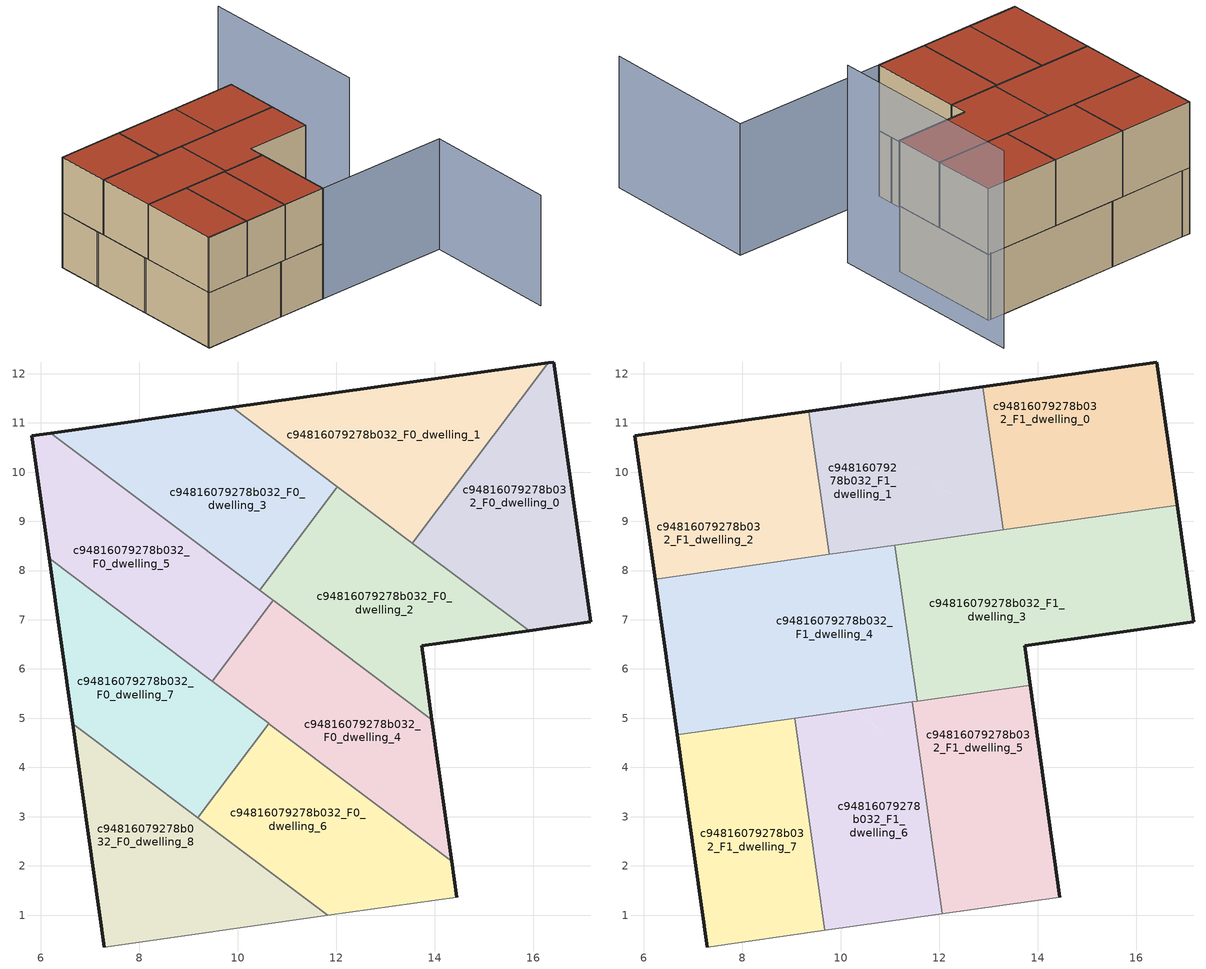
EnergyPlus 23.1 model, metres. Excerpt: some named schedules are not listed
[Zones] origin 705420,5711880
c94816079278b032_F0_dwelling_0
 floor ground (EU_floor_Construction): 17.17,6.96 16.42,12.24 16.3,12.22 13.55,8.56 15.92,6.78 z0
 wall outside (EU_wall_Construction): 16.3,12.22 16.42,12.24 17.17,6.96 15.92,6.78 z0:3
 wall to c94816079278b032_F0_dwelling_1 (EU_wall_Construction): 13.55,8.56 16.3,12.22 z0:3
 wall to c94816079278b032_F0_dwelling_2 (EU_wall_Construction): 15.92,6.78 13.55,8.56 z0:3
c94816079278b032_F0_dwelling_1
 floor ground (EU_floor_Construction): 13.55,8.56 16.3,12.22 9.89,11.31 z0
 wall outside (EU_wall_Construction): 9.89,11.31 16.3,12.22 z0:3
 wall to c94816079278b032_F0_dwelling_3 (EU_wall_Construction): 12.02,9.71 9.89,11.31 z0:3
 wall to c94816079278b032_F0_dwelling_2 (EU_wall_Construction): 13.55,8.56 12.02,9.71 z0:3
c94816079278b032_F0_dwelling_2
 floor ground (EU_floor_Construction): 15.92,6.78 12.02,9.71 10.44,7.6 13.94,4.97 13.73,6.47 z0
 wall outside (EU_wall_Construction): 15.92,6.78 13.73,6.47 13.94,4.97 z0:3
 wall to c94816079278b032_F0_dwelling_3 (EU_wall_Construction): 10.44,7.6 12.02,9.71 z0:3
 wall to c94816079278b032_F0_dwelling_4 (EU_wall_Construction): 13.94,4.97 10.72,7.39 z0:3
 wall to c94816079278b032_F0_dwelling_5 (EU_wall_Construction): 10.72,7.39 10.69,7.42 10.44,7.6 z0:3
 ceiling adiabatic (EU_roof_Construction): 11.1,8.48 11.32,6.94 10.44,7.6 z3
c94816079278b032_F0_dwelling_3
 floor ground (EU_floor_Construction): 10.44,7.6 12.02,9.71 9.89,11.31 6.2,10.79 z0
 wall outside (EU_wall_Construction): 6.2,10.79 9.89,11.31 z0:3
 wall to c94816079278b032_F0_dwelling_5 (EU_wall_Construction): 10.44,7.6 6.2,10.79 z0:3
 ceiling adiabatic (EU_roof_Construction): 11.1,8.52 11.1,8.48 10.44,7.6 9.52,8.29 z3
c94816079278b032_F0_dwelling_4
 floor ground (EU_floor_Construction): 14.35,2.09 13.94,4.97 10.72,7.39 9.48,5.75 z0
 wall outside (EU_wall_Construction): 13.94,4.97 14.35,2.09 z0:3
 wall to c94816079278b032_F0_dwelling_5 (EU_wall_Construction): 9.48,5.75 10.72,7.39 z0:3
 wall to c94816079278b032_F0_dwelling_7 (EU_wall_Construction): 10.63,4.89 10.08,5.3 9.48,5.75 z0:3
 wall to c94816079278b032_F0_dwelling_6 (EU_wall_Construction): 14.35,2.09 10.63,4.89 z0:3
 ceiling adiabatic (EU_roof_Construction): 11.32,6.94 11.55,5.35 10.26,5.17 10.08,5.3 9.48,5.75 10.72,7.39 z3
c94816079278b032_F0_dwelling_5
 floor ground (EU_floor_Construction): 9.48,5.75 10.72,7.39 10.69,7.42 6.2,10.79 5.81,10.74 6.17,8.25 9.45,5.78 z0
 wall outside (EU_wall_Construction): 6.17,8.25 5.81,10.74 6.2,10.79 z0:3
 wall to c94816079278b032_F0_dwelling_7 (EU_wall_Construction): 9.48,5.75 9.45,5.78 6.17,8.25 z0:3
 ceiling adiabatic (EU_roof_Construction): 10.69,7.42 10.72,7.39 9.48,5.75 9.45,5.78 6.17,8.25 5.81,10.74 6.2,10.79 z3
c94816079278b032_F0_dwelling_6
 floor ground (EU_floor_Construction): 14.45,1.37 14.35,2.09 10.63,4.89 9.19,2.98 11.82,0.99 z0
 wall outside (EU_wall_Construction): 14.35,2.09 14.45,1.37 z0:3
 wall adiabatic (EU_wall_Construction): 14.45,1.37 11.82,0.99 z0:3
 wall to c94816079278b032_F0_dwelling_7 (EU_wall_Construction): 9.19,2.98 10.63,4.89 z0:3
 wall to c94816079278b032_F0_dwelling_8 (EU_wall_Construction): 11.82,0.99 9.19,2.98 z0:3
c94816079278b032_F0_dwelling_7
 floor ground (EU_floor_Construction): 9.19,2.98 10.63,4.89 6.17,8.25 6.64,4.89 z0
 wall outside (EU_wall_Construction): 6.64,4.89 6.17,8.25 z0:3
 wall to c94816079278b032_F0_dwelling_8 (EU_wall_Construction): 9.19,2.98 6.64,4.89 z0:3
c94816079278b032_F0_dwelling_8
 floor ground (EU_floor_Construction): 11.82,0.99 6.64,4.89 7.29,0.35 z0
 wall outside (EU_wall_Construction): 7.29,0.35 6.64,4.89 z0:3
 wall adiabatic (EU_wall_Construction): 11.82,0.99 7.29,0.35 z0:3
c94816079278b032_F1_dwelling_0
 floor to c94816079278b032_F0_dwelling_1 (EU_floor_Construction): 13.81,8.9 16.3,12.22 12.89,11.74 13.3,8.83 z3
 floor to c94816079278b032_F0_dwelling_0 (EU_floor_Construction): 16.83,9.33 16.42,12.24 16.3,12.22 13.81,8.9 z3
 wall outside (EU_wall_Construction): 12.89,11.74 16.42,12.24 16.83,9.33 z3:6
 wall to c94816079278b032_F1_dwelling_1 (EU_wall_Construction): 13.3,8.83 12.89,11.74 z3:6
 wall to c94816079278b032_F1_dwelling_3 (EU_wall_Construction): 16.83,9.33 13.3,8.83 z3:6
 roof outside (EU_roof_Construction): 16.42,12.24 16.83,9.33 13.3,8.83 12.89,11.74 z6
c94816079278b032_F1_dwelling_1
 floor to c94816079278b032_F0_dwelling_3 (EU_floor_Construction): 11.13,8.52 12.02,9.71 9.89,11.31 9.35,11.24 9.76,8.33 z3
 floor to c94816079278b032_F0_dwelling_1 (EU_floor_Construction): 13.3,8.83 12.89,11.74 9.89,11.31 13.21,8.82 z3
 floor to c94816079278b032_F0_dwelling_2 (EU_floor_Construction): 13.21,8.82 12.02,9.71 11.13,8.52 z3
 wall outside (EU_wall_Construction): 9.35,11.24 12.89,11.74 z3:6
 wall to c94816079278b032_F1_dwelling_2 (EU_wall_Construction): 9.76,8.33 9.35,11.24 z3:6
 wall to c94816079278b032_F1_dwelling_4 (EU_wall_Construction): 11.1,8.52 9.76,8.33 z3:6
 wall to c94816079278b032_F1_dwelling_3 (EU_wall_Construction): 13.3,8.83 11.1,8.52 z3:6
 roof outside (EU_roof_Construction): 12.89,11.74 13.3,8.83 9.76,8.33 9.35,11.24 z6
c94816079278b032_F1_dwelling_2
 floor adiabatic (EU_floor_Construction): 9.52,8.29 6.2,10.79 5.81,10.74 6.17,8.24 6.64,7.89 z3
 floor to c94816079278b032_F0_dwelling_3 (EU_floor_Construction): 9.76,8.33 9.35,11.24 6.2,10.79 9.52,8.29 z3
 floor to c94816079278b032_F0_dwelling_7 (EU_floor_Construction): 6.64,7.89 6.17,8.24 6.23,7.83 z3
 wall outside (EU_wall_Construction): 6.23,7.83 5.81,10.74 9.35,11.24 z3:6
 wall to c94816079278b032_F1_dwelling_4 (EU_wall_Construction): 9.76,8.33 6.23,7.83 z3:6
 roof outside (EU_roof_Construction): 9.35,11.24 9.76,8.33 6.23,7.83 5.81,10.74 z6
c94816079278b032_F1_dwelling_3
 floor to c94816079278b032_F0_dwelling_0 (EU_floor_Construction): 17.17,6.96 16.83,9.33 13.81,8.9 13.55,8.56 15.92,6.78 z3
 floor to c94816079278b032_F0_dwelling_2 (EU_floor_Construction): 15.92,6.78 13.21,8.82 11.13,8.52 11.1,8.48 11.32,6.94 13.14,5.57 13.84,5.67 13.73,6.47 z3
 floor to c94816079278b032_F0_dwelling_1 (EU_floor_Construction): 13.55,8.56 13.81,8.9 13.21,8.82 z3
 floor to c94816079278b032_F0_dwelling_4 (EU_floor_Construction): 13.14,5.57 11.32,6.94 11.55,5.35 z3
 wall outside (EU_wall_Construction): 16.83,9.33 17.17,6.96 13.73,6.47 13.84,5.67 z3:6
 wall to c94816079278b032_F1_dwelling_4 (EU_wall_Construction): 11.55,5.35 11.1,8.52 z3:6
 wall to c94816079278b032_F1_dwelling_5 (EU_wall_Construction): 13.84,5.67 11.55,5.35 z3:6
 roof outside (EU_roof_Construction): 16.83,9.33 17.17,6.96 13.73,6.47 13.84,5.67 11.55,5.35 11.1,8.52 z6
c94816079278b032_F1_dwelling_4
 floor to c94816079278b032_F0_dwelling_7 (EU_floor_Construction): 10.26,5.17 6.64,7.89 6.23,7.83 6.64,4.89 6.91,4.69 z3
 floor adiabatic (EU_floor_Construction): 11.55,5.35 11.1,8.52 6.64,7.89 10.26,5.17 z3
 floor to c94816079278b032_F0_dwelling_8 (EU_floor_Construction): 6.91,4.69 6.64,4.89 6.68,4.66 z3
 wall outside (EU_wall_Construction): 6.68,4.66 6.23,7.83 z3:6
 wall to c94816079278b032_F1_dwelling_7 (EU_wall_Construction): 9.07,5 6.68,4.66 z3:6
 wall to c94816079278b032_F1_dwelling_6 (EU_wall_Construction): 11.45,5.34 9.07,5 z3:6
 wall to c94816079278b032_F1_dwelling_5 (EU_wall_Construction): 11.55,5.35 11.45,5.34 z3:6
 roof outside (EU_roof_Construction): 11.1,8.52 11.55,5.35 6.68,4.66 6.23,7.83 z6
c94816079278b032_F1_dwelling_5
 floor to c94816079278b032_F0_dwelling_4 (EU_floor_Construction): 14.35,2.09 13.94,4.97 13.14,5.57 11.45,5.34 11.62,4.15 z3
 floor to c94816079278b032_F0_dwelling_6 (EU_floor_Construction): 14.45,1.37 14.35,2.09 11.62,4.14 12.06,1.03 z3
 floor to c94816079278b032_F0_dwelling_2 (EU_floor_Construction): 13.94,4.97 13.84,5.67 13.14,5.57 z3
 wall outside (EU_wall_Construction): 13.84,5.67 14.45,1.37 z3:6
 wall adiabatic (EU_wall_Construction): 14.45,1.37 12.06,1.03 z3:6
 wall to c94816079278b032_F1_dwelling_6 (EU_wall_Construction): 12.06,1.03 11.45,5.34 z3:6
 roof outside (EU_roof_Construction): 13.84,5.67 14.45,1.37 12.06,1.03 11.45,5.34 z6
c94816079278b032_F1_dwelling_6
 floor to c94816079278b032_F0_dwelling_6 (EU_floor_Construction): 12.06,1.03 11.62,4.14 10.63,4.89 9.33,3.16 9.37,2.84 11.82,0.99 z3
 floor to c94816079278b032_F0_dwelling_4 (EU_floor_Construction): 11.62,4.15 11.45,5.34 10.26,5.17 10.63,4.89 z3
 floor to c94816079278b032_F0_dwelling_8 (EU_floor_Construction): 11.82,0.99 9.37,2.84 9.68,0.69 z3
 floor to c94816079278b032_F0_dwelling_7 (EU_floor_Construction): 9.33,3.16 10.63,4.89 10.26,5.17 9.07,5 z3
 wall adiabatic (EU_wall_Construction): 12.06,1.03 9.68,0.69 z3:6
 wall to c94816079278b032_F1_dwelling_7 (EU_wall_Construction): 9.68,0.69 9.07,5 z3:6
 roof outside (EU_roof_Construction): 11.45,5.34 12.06,1.03 9.68,0.69 9.07,5 z6
c94816079278b032_F1_dwelling_7
 floor to c94816079278b032_F0_dwelling_7 (EU_floor_Construction): 9.19,2.98 9.33,3.16 9.07,5 6.91,4.69 z3
 floor to c94816079278b032_F0_dwelling_8 (EU_floor_Construction): 9.68,0.69 9.37,2.84 6.91,4.69 6.68,4.66 7.29,0.35 z3
 floor to c94816079278b032_F0_dwelling_6 (EU_floor_Construction): 9.37,2.84 9.33,3.16 9.19,2.98 z3
 wall outside (EU_wall_Construction): 7.29,0.35 6.68,4.66 z3:6
 wall adiabatic (EU_wall_Construction): 9.68,0.69 7.29,0.35 z3:6
 roof outside (EU_roof_Construction): 9.07,5 9.68,0.69 7.29,0.35 6.68,4.66 z6
shading: 7.28,0.41 21.72,2.33 / 21.72,2.33 22.68,-4.93 z0:6; 18.48,5.19 17.16,14.44 z0:9
[Building]
EU S2 Campaign: North Axis=0; Terrain=City; Solar Distribution=FullExterior
[Site:Location]
London: Latitude=51.5; Longitude=-0.5; Time Zone=0; Elevation=25
[SizingPeriod:WeatherFileDays]
AnnualSizingPeriod: Begin Month=1; Begin Day of Month=1; End Month=12; End Day of Month=31; Day of Week for Start Day=Monday; Use Weather File Daylight Saving Period=No; Use Weather File Rain and Snow Indicators=No
[MATERIAL]
EU_InternalMass_Material: Roughness=MediumRough; Thickness=0.1; Conductivity=1; Density=1800; Specific Heat=900; Thermal Absorptance=0.9; Solar Absorptance=0.7; Visible Absorptance=0.7
[MATERIAL:NOMASS] Roughness=MediumRough; Thermal Absorptance=0.9; Solar Absorptance=0.7; Visible Absorptance=0.7
Name | Thermal Resistance
EU_wall_NoMass | 1.04674
EU_roof_NoMass | 4.32442
EU_floor_NoMass | 2.04616
[CONSTRUCTION]
EU_wall_Construction: EU_wall_NoMass
EU_roof_Construction: EU_roof_NoMass
EU_floor_Construction: EU_floor_NoMass
EU_InternalMass_Construction: EU_InternalMass_Material
[ZONE] Type=1; Multiplier=1; Ceiling Height=autocalculate; Floor Area=autocalculate; Part of Total Floor Area=Yes
Name | Volume
c94816079278b032_F0_dwelling_0 | 31.4788
c94816079278b032_F1_dwelling_0; c94816079278b032_F1_dwelling_7 | 31.489
c94816079278b032_F0_dwelling_1 | 31.4912
c94816079278b032_F1_dwelling_1 | 31.4817
c94816079278b032_F0_dwelling_2 | 31.4993
c94816079278b032_F1_dwelling_2 | 31.4949
c94816079278b032_F0_dwelling_3 | 31.5015
c94816079278b032_F1_dwelling_3 | 47.2324
c94816079278b032_F0_dwelling_4 | 31.2107
c94816079278b032_F1_dwelling_4 | 47.2339
c94816079278b032_F0_dwelling_5 | 31.7373
c94816079278b032_F1_dwelling_5 | 31.4802
c94816079278b032_F0_dwelling_6; c94816079278b032_F1_dwelling_6 | 31.4941
c94816079278b032_F0_dwelling_7 | 31.4868
c94816079278b032_F0_dwelling_8 | 31.4919
[INTERNALMASS] Construction=EU_InternalMass_Construction
Name | Zone or ZoneList | Surface Area
c94816079278b032_F0_dwelling_0_EU_InternalMass | c94816079278b032_F0_dwelling_0 | 10.4923
c94816079278b032_F0_dwelling_1_EU_InternalMass | c94816079278b032_F0_dwelling_1 | 10.496
c94816079278b032_F0_dwelling_2_EU_InternalMass | c94816079278b032_F0_dwelling_2 | 10.4999
c94816079278b032_F0_dwelling_3_EU_InternalMass | c94816079278b032_F0_dwelling_3 | 10.4997
c94816079278b032_F0_dwelling_4_EU_InternalMass | c94816079278b032_F0_dwelling_4 | 10.4022
c94816079278b032_F0_dwelling_5_EU_InternalMass | c94816079278b032_F0_dwelling_5 | 10.5796
c94816079278b032_F0_dwelling_6_EU_InternalMass | c94816079278b032_F0_dwelling_6 | 10.4977
c94816079278b032_F0_dwelling_7_EU_InternalMass | c94816079278b032_F0_dwelling_7 | 10.5021
c94816079278b032_F0_dwelling_8_EU_InternalMass | c94816079278b032_F0_dwelling_8 | 10.497
c94816079278b032_F1_dwelling_0_EU_InternalMass | c94816079278b032_F1_dwelling_0 | 10.4965
c94816079278b032_F1_dwelling_1_EU_InternalMass | c94816079278b032_F1_dwelling_1 | 10.4938
c94816079278b032_F1_dwelling_2_EU_InternalMass | c94816079278b032_F1_dwelling_2 | 10.4982
c94816079278b032_F1_dwelling_3_EU_InternalMass | c94816079278b032_F1_dwelling_3 | 15.7443
c94816079278b032_F1_dwelling_4_EU_InternalMass | c94816079278b032_F1_dwelling_4 | 15.7448
c94816079278b032_F1_dwelling_5_EU_InternalMass | c94816079278b032_F1_dwelling_5 | 10.4933
c94816079278b032_F1_dwelling_6_EU_InternalMass | c94816079278b032_F1_dwelling_6 | 10.498
c94816079278b032_F1_dwelling_7_EU_InternalMass | c94816079278b032_F1_dwelling_7 | 10.4963
[OTHEREQUIPMENT] Fuel Type=Electricity; Design Level Calculation Method=Watts/Area; Power per Zone Floor Area=1; Fraction Latent=0; Fraction Radiant=0; Fraction Lost=0; Carbon Dioxide Generation Rate=0; EndUse Subcategory=EU_Step8_InternalGains
Name | Zone or ZoneList or Space or SpaceList | Schedule
EU_Step8_InternalGain_c94816079278b032_F0_dwelling_0_f000 | c94816079278b032_F0_dwelling_0 | EU_Step8_GainSchedule_c94816079278b032_F0_dwelling_0_f000
EU_Step8_InternalGain_c94816079278b032_F0_dwelling_1_f000 | c94816079278b032_F0_dwelling_1 | EU_Step8_GainSchedule_c94816079278b032_F0_dwelling_1_f000
EU_Step8_InternalGain_c94816079278b032_F0_dwelling_2_f000 | c94816079278b032_F0_dwelling_2 | EU_Step8_GainSchedule_c94816079278b032_F0_dwelling_2_f000
EU_Step8_InternalGain_c94816079278b032_F0_dwelling_3_f000 | c94816079278b032_F0_dwelling_3 | EU_Step8_GainSchedule_c94816079278b032_F0_dwelling_3_f000
EU_Step8_InternalGain_c94816079278b032_F0_dwelling_4_f000 | c94816079278b032_F0_dwelling_4 | EU_Step8_GainSchedule_c94816079278b032_F0_dwelling_4_f000
EU_Step8_InternalGain_c94816079278b032_F0_dwelling_5_f000 | c94816079278b032_F0_dwelling_5 | EU_Step8_GainSchedule_c94816079278b032_F0_dwelling_5_f000
EU_Step8_InternalGain_c94816079278b032_F0_dwelling_6_f000 | c94816079278b032_F0_dwelling_6 | EU_Step8_GainSchedule_c94816079278b032_F0_dwelling_6_f000
EU_Step8_InternalGain_c94816079278b032_F0_dwelling_7_f000 | c94816079278b032_F0_dwelling_7 | EU_Step8_GainSchedule_c94816079278b032_F0_dwelling_7_f000
EU_Step8_InternalGain_c94816079278b032_F0_dwelling_8_f000 | c94816079278b032_F0_dwelling_8 | EU_Step8_GainSchedule_c94816079278b032_F0_dwelling_8_f000
EU_Step8_InternalGain_c94816079278b032_F1_dwelling_0_f000 | c94816079278b032_F1_dwelling_0 | EU_Step8_GainSchedule_c94816079278b032_F1_dwelling_0_f000
EU_Step8_InternalGain_c94816079278b032_F1_dwelling_1_f000 | c94816079278b032_F1_dwelling_1 | EU_Step8_GainSchedule_c94816079278b032_F1_dwelling_1_f000
EU_Step8_InternalGain_c94816079278b032_F1_dwelling_2_f000 | c94816079278b032_F1_dwelling_2 | EU_Step8_GainSchedule_c94816079278b032_F1_dwelling_2_f000
EU_Step8_InternalGain_c94816079278b032_F1_dwelling_3_f000 | c94816079278b032_F1_dwelling_3 | EU_Step8_GainSchedule_c94816079278b032_F1_dwelling_3_f000
EU_Step8_InternalGain_c94816079278b032_F1_dwelling_4_f000 | c94816079278b032_F1_dwelling_4 | EU_Step8_GainSchedule_c94816079278b032_F1_dwelling_4_f000
EU_Step8_InternalGain_c94816079278b032_F1_dwelling_5_f000 | c94816079278b032_F1_dwelling_5 | EU_Step8_GainSchedule_c94816079278b032_F1_dwelling_5_f000
EU_Step8_InternalGain_c94816079278b032_F1_dwelling_6_f000 | c94816079278b032_F1_dwelling_6 | EU_Step8_GainSchedule_c94816079278b032_F1_dwelling_6_f000
EU_Step8_InternalGain_c94816079278b032_F1_dwelling_7_f000 | c94816079278b032_F1_dwelling_7 | EU_Step8_GainSchedule_c94816079278b032_F1_dwelling_7_f000
[ZONEVENTILATION:DESIGNFLOWRATE] Schedule=EU_AlwaysOn; Design Flow Rate Calculation Method=AirChanges/Hour; Air Changes per Hour=0.488719; Ventilation Type=Natural; Fan Pressure Rise=0; Fan Total Efficiency=1; Constant Term Coefficient=1; Temperature Term Coefficient=0; Velocity Term Coefficient=0; Velocity Squared Term Coefficient=0; Minimum Indoor Temperature=-100; Maximum Indoor Temperature=100; Delta Temperature=-100; Minimum Outdoor Temperature=-100; Maximum Outdoor Temperature=100; Maximum Wind Speed=40
Name | Zone or ZoneList or Space or SpaceList
EU_ConstantAir_c94816079278b032_F0_dwelling_0 | c94816079278b032_F0_dwelling_0
EU_ConstantAir_c94816079278b032_F0_dwelling_1 | c94816079278b032_F0_dwelling_1
EU_ConstantAir_c94816079278b032_F0_dwelling_2 | c94816079278b032_F0_dwelling_2
EU_ConstantAir_c94816079278b032_F0_dwelling_3 | c94816079278b032_F0_dwelling_3
EU_ConstantAir_c94816079278b032_F0_dwelling_4 | c94816079278b032_F0_dwelling_4
EU_ConstantAir_c94816079278b032_F0_dwelling_5 | c94816079278b032_F0_dwelling_5
EU_ConstantAir_c94816079278b032_F0_dwelling_6 | c94816079278b032_F0_dwelling_6
EU_ConstantAir_c94816079278b032_F0_dwelling_7 | c94816079278b032_F0_dwelling_7
EU_ConstantAir_c94816079278b032_F0_dwelling_8 | c94816079278b032_F0_dwelling_8
EU_ConstantAir_c94816079278b032_F1_dwelling_0 | c94816079278b032_F1_dwelling_0
EU_ConstantAir_c94816079278b032_F1_dwelling_1 | c94816079278b032_F1_dwelling_1
EU_ConstantAir_c94816079278b032_F1_dwelling_2 | c94816079278b032_F1_dwelling_2
EU_ConstantAir_c94816079278b032_F1_dwelling_3 | c94816079278b032_F1_dwelling_3
EU_ConstantAir_c94816079278b032_F1_dwelling_4 | c94816079278b032_F1_dwelling_4
EU_ConstantAir_c94816079278b032_F1_dwelling_5 | c94816079278b032_F1_dwelling_5
EU_ConstantAir_c94816079278b032_F1_dwelling_6 | c94816079278b032_F1_dwelling_6
EU_ConstantAir_c94816079278b032_F1_dwelling_7 | c94816079278b032_F1_dwelling_7
[HVACTEMPLATE:THERMOSTAT] Constant Heating Setpoint=20; Constant Cooling Setpoint=50
EU_HeatOnly_c94816079278b032_F0_dwelling_0; EU_HeatOnly_c94816079278b032_F0_dwelling_1; EU_HeatOnly_c94816079278b032_F0_dwelling_2; EU_HeatOnly_c94816079278b032_F0_dwelling_3; EU_HeatOnly_c94816079278b032_F0_dwelling_4; EU_HeatOnly_c94816079278b032_F0_dwelling_5; EU_HeatOnly_c94816079278b032_F0_dwelling_6; EU_HeatOnly_c94816079278b032_F0_dwelling_7; EU_HeatOnly_c94816079278b032_F0_dwelling_8; EU_HeatOnly_c94816079278b032_F1_dwelling_0; EU_HeatOnly_c94816079278b032_F1_dwelling_1; EU_HeatOnly_c94816079278b032_F1_dwelling_2; EU_HeatOnly_c94816079278b032_F1_dwelling_3; EU_HeatOnly_c94816079278b032_F1_dwelling_4; EU_HeatOnly_c94816079278b032_F1_dwelling_5; EU_HeatOnly_c94816079278b032_F1_dwelling_6; EU_HeatOnly_c94816079278b032_F1_dwelling_7
